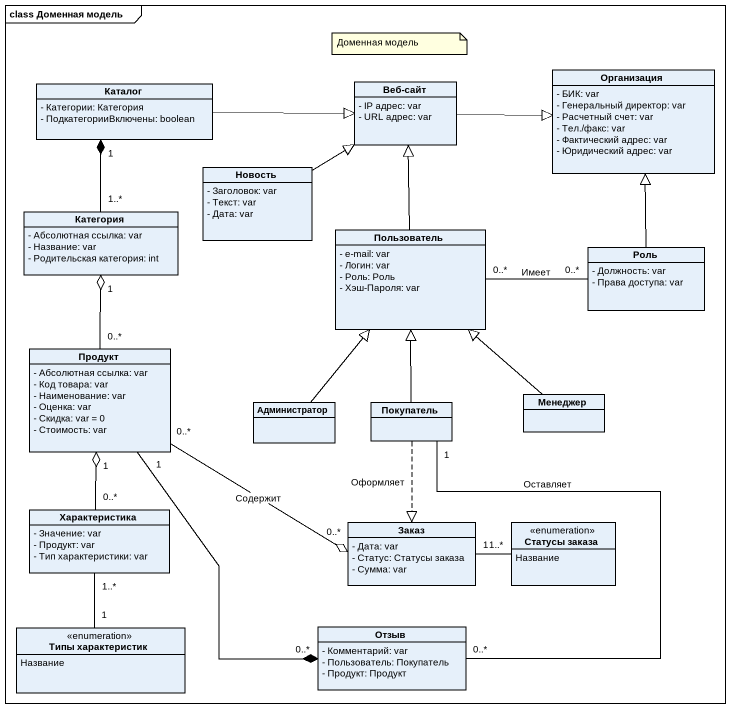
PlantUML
@startuml
mainframe class Доменная модель
hide circle
hide empty members
skinparam classAttributeIconSize 0
class Каталог {
  - Категории: Категория
  - ПодкатегорииВключены: boolean
}
class "Веб-сайт" as Веб_сайт {
  - IP адрес: var
  - URL адрес: var
}
class Организация {
  - БИК: var
  - Генеральный директор: var
  - Расчетный счет: var
  - Тел./факс: var
  - Фактический адрес: var
  - Юридический адрес: var
}
class Новость {
  - Заголовок: var
  - Текст: var
  - Дата: var
}
class Категория {
  - Абсолютная ссылка: var
  - Название: var
  - Родительская категория: int
}
class Пользователь {
  - e-mail: var
  - Логин: var
  - Роль: Роль
  - Хэш-Пароля: var
}
class Роль {
  - Должность: var
  - Права доступа: var
}
class Продукт {
  - Абсолютная ссылка: var
  - Код товара: var
  - Наименование: var
  - Оценка: var
  - Скидка: var = 0
  - Стоимость: var
}
class Администратор
class Покупатель
class Менеджер
class Характеристика {
  - Значение: var
  - Продукт: var
  - Тип характеристики: var
}
class Заказ {
  - Дата: var
  - Статус: Статусы заказа
  - Сумма: var
}
enum "Статусы заказа" as Статусы_заказа {
  Название
}
enum "Типы характеристик" as Типы_характеристик {
  Название
}
class Отзыв {
  - Комментарий: var
  - Пользователь: Покупатель
  - Продукт: Продукт
}
Каталог -right-|> Веб_сайт
Веб_сайт -right-|> Организация
Новость -up-|> Веб_сайт
Категория "1..*" -up-* "1" Каталог
Пользователь -up-|> Веб_сайт
Роль -up-|> Организация
Роль "0..*" -left- "0..*" Пользователь : Имеет
Продукт "0..*" -up-o "1" Категория
Продукт "0..*" -right-o "0..*" Заказ : Содержит
Продукт "1" --* "0..*" Отзыв
Администратор -up-|> Пользователь
Покупатель -up-|> Пользователь
Покупатель ..|> Заказ : Оформляет
Покупатель "1" -- "0..*" Отзыв : Оставляет
Менеджер -up-|> Пользователь
Характеристика "0..*" -up-o "1" Продукт
Статусы_заказа "1..*" -left- "1" Заказ
Типы_характеристик "1" -up- "1..*" Характеристика
note as N1
  Доменная модель
end note
@enduml
